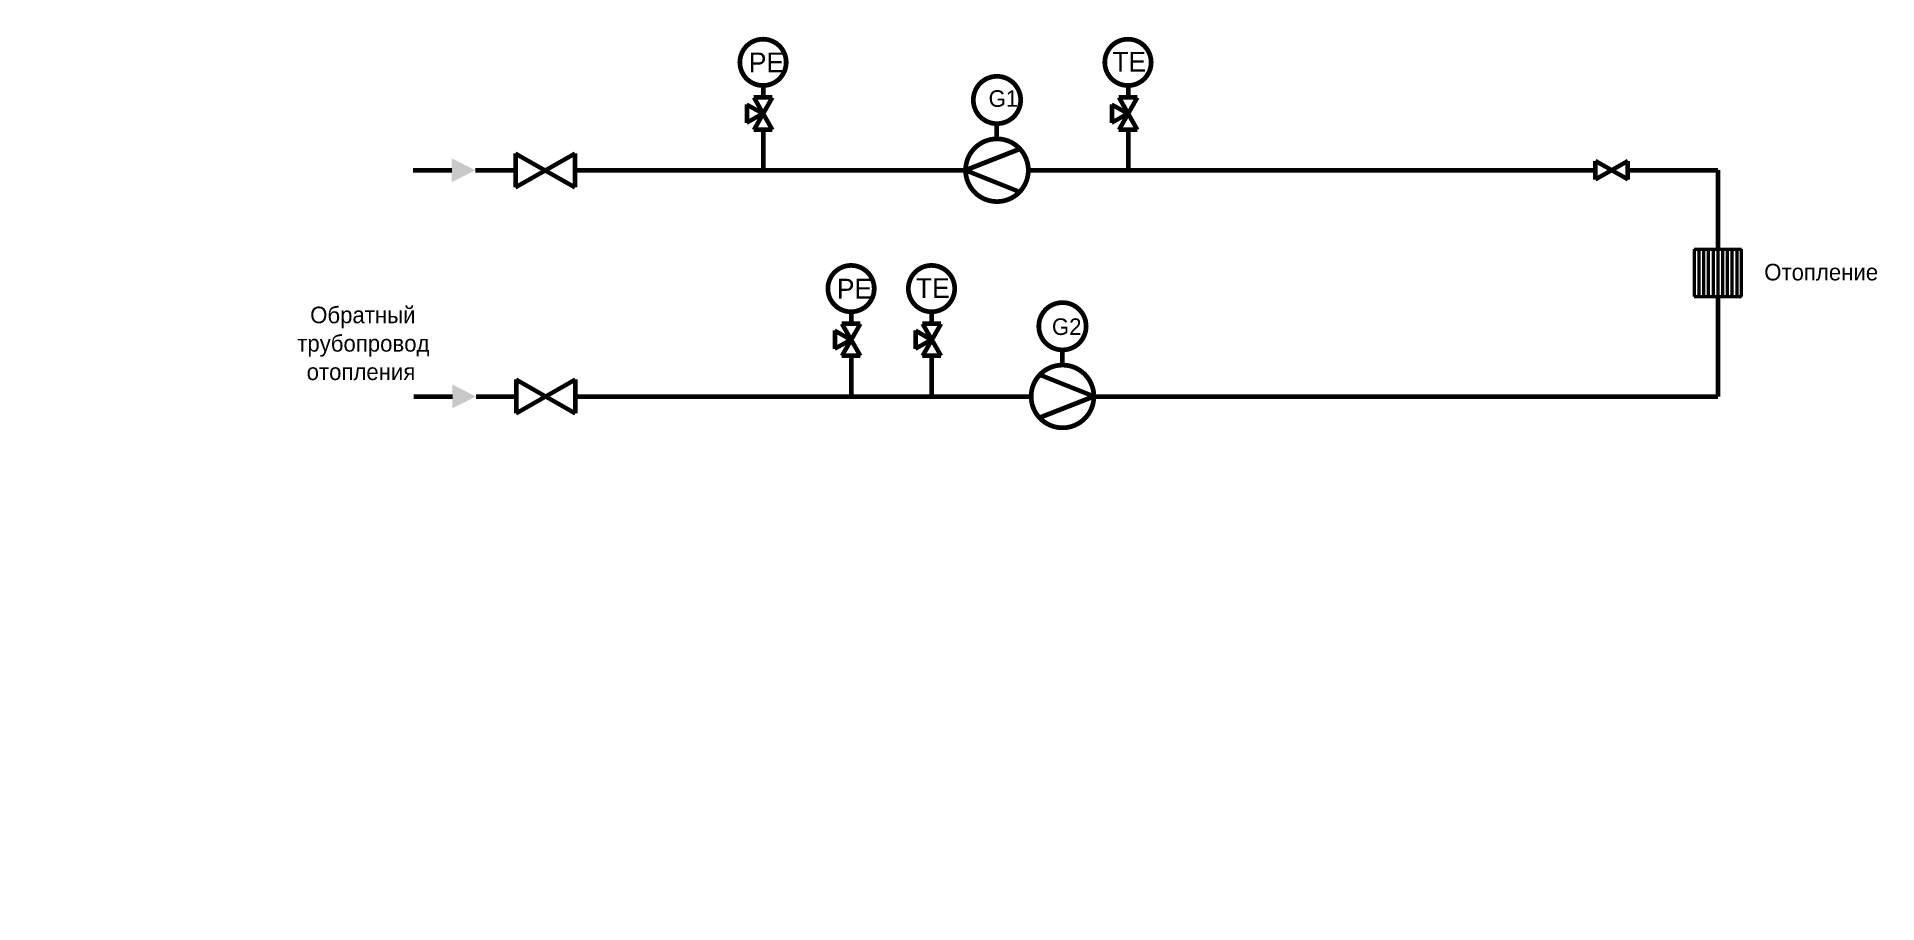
# Model space of a CAD drawing. Header units: millimetres. Extents: x 0 to 389, y 0 to 183.
import ezdxf

# ---------------------------------------------------------------- set-up
doc = ezdxf.new("R2010")
doc.units = ezdxf.units.MM
doc.styles.add('TextStyle_1', font='t-flex type b.TTF', dxfattribs={"height": 4.170102})
doc.styles.add('TextStyle_2', font='T-FLEX Type A.TTF', dxfattribs={"height": 3.5})
doc.styles.add('TextStyle_3', font='t-flex type b.TTF', dxfattribs={"height": 4.170102})

# ---------------------------------------------------------------- blocks, each defined once
blk = doc.blocks.new('Model')
at = {"color": 0, "linetype": 'Continuous', "lineweight": 100, "const_width": 1}
for points in [[(158.25, 177.57, -1), (148.46, 177.57, -1)], [(235.32, 177.57, -1), (225.53, 177.57, -1)], [(207.76, 169.62, -1), (197.76, 169.62, -1)], [(209.38, 154.79, -1), (196.13, 154.79, -1)], [(176.84, 129.79, -1), (167.05, 129.79, -1)], [(193.83, 129.79, -1), (184.04, 129.79, -1)], [(221.59, 121.84, -1), (211.59, 121.84, -1)], [(223.22, 107.02, -1), (209.97, 107.02, -1)]]:
    blk.add_lwpolyline(points, format="xyb", close=True, dxfattribs=at)
at = {"color": 0, "lineweight": 100, "flags": 128}
for points in [[(153.36, 172.68), (153.36, 170.15)], [(230.43, 172.68), (230.43, 170.15)], [(149.96, 168.69), (149.96, 164.82)], [(149.96, 168.69), (153.36, 166.75)], [(151.42, 170.15), (155.29, 163.35)], [(155.29, 170.15), (151.42, 163.35)], [(155.29, 170.15), (151.42, 170.15)], [(227.03, 168.69), (227.03, 164.82)], [(227.03, 168.69), (230.43, 166.75)], [(228.49, 170.15), (232.36, 163.35)], [(232.36, 170.15), (228.49, 163.35)], [(232.36, 170.15), (228.49, 170.15)], [(153.36, 166.75), (149.96, 164.82)], [(155.29, 163.35), (151.42, 163.35)], [(153.36, 163.35), (153.36, 154.79)], [(202.76, 161.42), (202.76, 164.63)], [(230.43, 166.75), (227.03, 164.82)], [(232.36, 163.35), (228.49, 163.35)], [(230.43, 163.35), (230.43, 154.79)], [(101.08, 151.23), (113.6, 158.35)], [(101.08, 158.35), (113.6, 151.23)], [(101.08, 158.35), (101.08, 151.23)], [(113.6, 158.35), (113.6, 151.23)], [(196.13, 154.79), (207.58, 159.33)], [(335.96, 152.85), (329.16, 156.73)], [(335.96, 156.73), (329.16, 152.85)], [(329.16, 152.85), (329.16, 156.73)], [(335.96, 152.85), (335.96, 156.73)], [(79.48, 154.79), (87.64, 154.79)], [(92.64, 154.79), (101.08, 154.79)], [(113.6, 154.79), (196.13, 154.79)], [(207.55, 150.21), (196.13, 154.79)], [(209.38, 154.79), (329.16, 154.79)], [(335.96, 154.79), (353.65, 154.79)], [(352.33, 154.79), (354.97, 154.79)], [(354.97, 154.79), (354.97, 138.1)], [(171.95, 124.9), (171.95, 122.37)], [(188.94, 124.9), (188.94, 122.37)], [(354.97, 128.1), (354.97, 107.01)], [(168.55, 120.91), (168.55, 117.04)], [(168.55, 120.91), (171.95, 118.97)], [(170.01, 122.37), (173.88, 115.57)], [(173.88, 122.37), (170.01, 115.57)], [(173.88, 122.37), (170.01, 122.37)], [(185.54, 120.91), (188.94, 118.97)], [(185.54, 120.91), (185.54, 117.04)], [(187, 122.37), (190.87, 115.57)], [(190.87, 122.37), (187, 115.57)], [(190.87, 122.37), (187, 122.37)], [(171.95, 118.97), (168.55, 117.04)], [(188.94, 118.97), (185.54, 117.04)], [(216.59, 113.65), (216.59, 116.86)], [(173.88, 115.57), (170.01, 115.57)], [(171.95, 115.57), (171.95, 107.01)], [(190.87, 115.57), (187, 115.57)], [(188.94, 115.57), (188.94, 107.01)], [(101.2, 110.57), (113.72, 103.45)], [(101.2, 110.57), (101.2, 103.45)], [(101.2, 103.45), (113.72, 110.57)], [(113.72, 110.57), (113.72, 103.45)], [(211.8, 111.6), (223.22, 107.02)], [(79.6, 107.01), (87.76, 107.01)], [(92.76, 107.01), (101.2, 107.01)], [(113.72, 107.01), (209.97, 107.01)], [(223.22, 107.02), (211.77, 102.48)], [(223.18, 107.01), (298.66, 107.01)], [(298.66, 107.01), (354.97, 107.01)]]:
    blk.add_lwpolyline(points, dxfattribs=at)
at = {"color": 0, "lineweight": 50, "flags": 128}
for points in [[(349.97, 138.1), (349.97, 133.1)], [(349.97, 138.1), (354.97, 138.1)], [(350.97, 138.1), (350.97, 128.1)], [(351.97, 138.1), (351.97, 128.1)], [(352.97, 138.1), (352.97, 128.1)], [(353.97, 138.1), (353.97, 128.1)], [(354.97, 138.1), (359.97, 138.1)], [(354.97, 138.1), (354.97, 128.1)], [(355.97, 138.1), (355.97, 128.1)], [(356.97, 138.1), (356.97, 128.1)], [(357.97, 138.1), (357.97, 128.1)], [(358.97, 138.1), (358.97, 128.1)], [(359.97, 133.1), (359.97, 138.1)], [(349.97, 133.1), (349.97, 128.1)], [(359.97, 128.1), (359.97, 133.1)], [(349.97, 128.1), (354.97, 128.1)], [(354.97, 128.1), (359.97, 128.1)]]:
    blk.add_lwpolyline(points, dxfattribs=at)
at = {"color": 0, "lineweight": 40, "flags": 128}
blk.add_lwpolyline([(113.72, 107.01), (124.15, 107.01)], dxfattribs=at)
at = {"color": 0}
for points in [[(87.64, 152.29), (92.64, 154.79), (87.64, 157.29)], [(87.76, 104.51), (92.76, 107.01), (87.76, 109.51)]]:
    blk.add_solid(points, dxfattribs=at)
for s, height, style, p in [('РЕ', 4.17, 'TextStyle_3', (150.36, 175.47)), ('ТЕ', 4.17, 'TextStyle_1', (227.13, 175.6)), ('G1', 3.5, 'TextStyle_2', (200.99, 168.18)), ('Отопление', 3.5, 'TextStyle_2', (364.78, 131.52)), ('РЕ', 4.17, 'TextStyle_3', (168.95, 127.69)), ('ТЕ', 4.17, 'TextStyle_1', (185.64, 127.82)), ('Обратный', 3.5, 'TextStyle_2', (57.73, 122.48)), ('G2', 3.5, 'TextStyle_2', (214.36, 120)), ('трубопровод', 3.5, 'TextStyle_2', (54.99, 116.48)), ('отопления', 3.5, 'TextStyle_2', (56.98, 110.48))]:
    blk.add_text(s, height=height, dxfattribs=dict(at, style=style)).set_placement(p)

msp = doc.modelspace()

# ---------------------------------------------------------------- block references
msp.add_blockref('Model', (0, 0))

doc.saveas('drawing.dxf')
